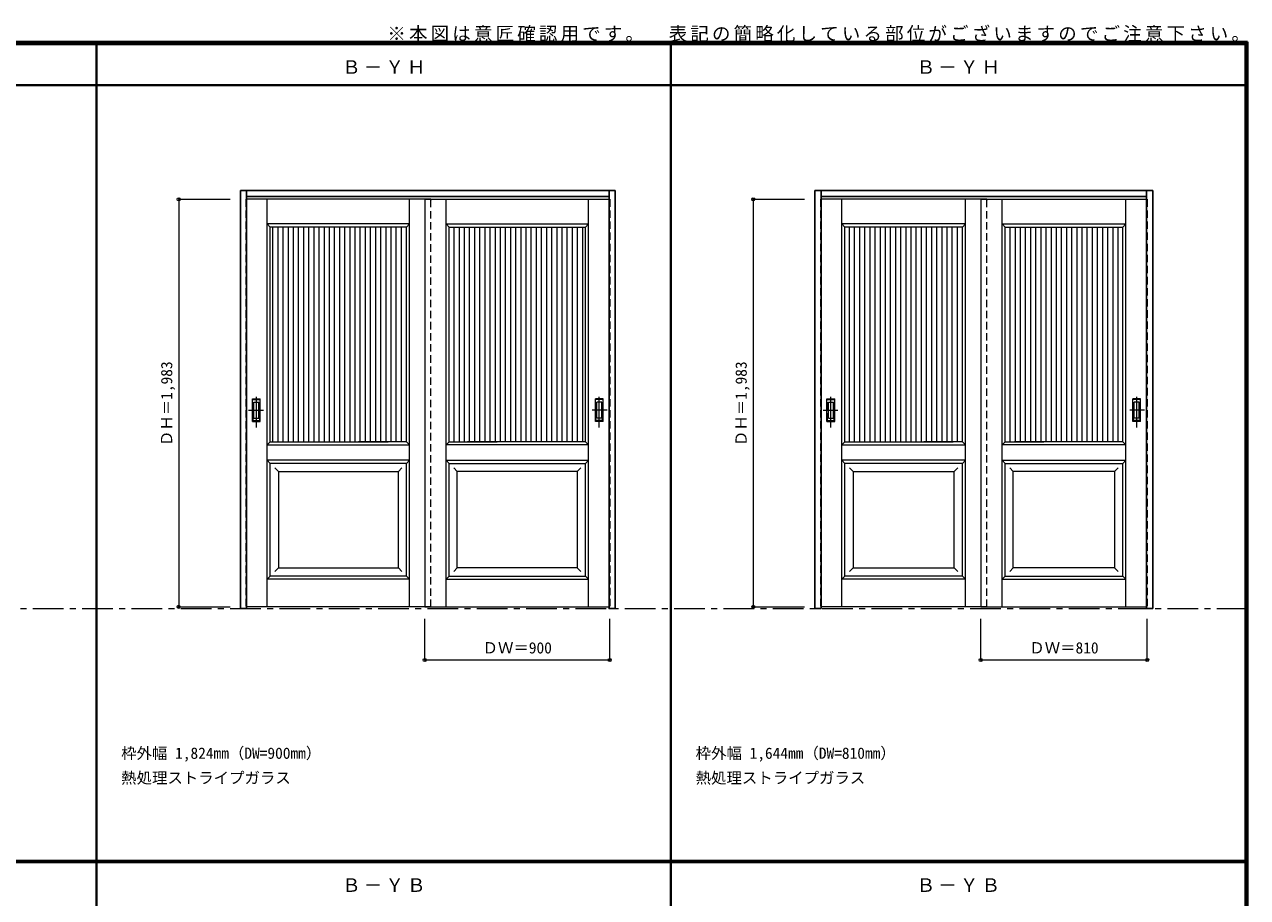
# Model space of a CAD drawing. Units: millimetres, scale not verified. Extents: x -6000 to 5700, y -4307 to 4260.
# Drawn here: x -250 to 5700, y 12 to 4260 of the extents above; entities that cross this region are included whole.
import ezdxf
from ezdxf.enums import TextEntityAlignment as Align

# ---------------------------------------------------------------- set-up
doc = ezdxf.new("R2010")
doc.units = ezdxf.units.MM
doc.header["$LTSCALE"] = 30
doc.header["$PDMODE"] = 32
doc.header["$PDSIZE"] = 15
doc.linetypes.add('CHAIN1', pattern=[8, 5, -1, 1, -1])
doc.linetypes.add('DASHED1', pattern=[1.8, 1.2, -0.6])
for name, color, linetype, lineweight in [('0-2_扉', 7, 'Continuous', 18), ('0-4_枠', 3, 'Continuous', 25), ('0-6_引手', 7, 'Continuous', 18), ('0-B_寸法', 4, 'Continuous', 9), ('0-C_ハッチ', 4, 'Continuous', 9), ('F-1_枠', 6, 'Continuous', 40)]:
    doc.layers.add(name, color=color, linetype=linetype, lineweight=lineweight)
doc.layers.add('0-A_文字', color=7, linetype='Continuous')
doc.styles.add('ＭＳ ゴシック', font='')
doc.styles.get('ＭＳ ゴシック').set_extended_font_data('MS Gothic')

msp = doc.modelspace()

# ---------------------------------------------------------------- linework, layer by layer
at = {"layer": '0-2_扉', "color": 4, "linetype": 'DASHED1', "lineweight": 9}
for p, q in [((827, 3409.5), (827, 1426.5)), ((830, 3409.5), (827, 3409.5)), ((1697, 3409.5), (1697, 3405.5)), ((1727, 1426.5), (1727, 3409.5)), ((1727, 3409.5), (1727, 3405.5)), ((2594, 3409.5), (2597, 3409.5)), ((2597, 3409.5), (2597, 1426.5)), ((3622, 3409.5), (3622, 1426.5)), ((3625, 3409.5), (3622, 3409.5)), ((4402, 3409.5), (4402, 3405.5)), ((4432, 1426.5), (4432, 3409.5)), ((4432, 3409.5), (4432, 3405.5)), ((5209, 3409.5), (5212, 3409.5)), ((827, 1426.5), (830, 1426.5)), ((2597, 1426.5), (2594, 1426.5)), ((3622, 1426.5), (3625, 1426.5))]:
    msp.add_line(p, q, dxfattribs=at)
at = {"layer": '0-2_扉'}
for p, q in [((1727, 3409.5), (830, 3409.5)), ((930.5, 1427.12), (930.5, 3409.5)), ((1623.5, 1427.12), (1623.5, 3409.5)), ((1697, 3409.5), (1697, 1426.5)), ((1697, 3409.5), (2594, 3409.5)), ((1800.5, 1427.12), (1800.5, 3409.5)), ((2493.5, 1427.12), (2493.5, 3409.5)), ((4432, 3409.5), (3625, 3409.5)), ((3725.5, 1426.5), (3725.5, 3409.5)), ((4328.5, 1426.5), (4328.5, 3409.5)), ((4402, 3409.5), (4402, 1426.5)), ((4402, 3409.5), (5209, 3409.5)), ((4505.5, 1426.5), (4505.5, 3409.5)), ((5108.5, 1426.5), (5108.5, 3409.5)), ((930.5, 3289.5), (945.5, 3274.5)), ((1623.5, 3289.5), (930.5, 3289.5)), ((1608.5, 3274.5), (945.5, 3274.5)), ((945.5, 2229.5), (945.5, 3274.5)), ((1623.5, 3289.5), (1608.5, 3274.5)), ((1800.5, 3289.5), (1815.5, 3274.5)), ((1815.5, 2371.55), (1815.5, 3274.5)), ((1815.5, 3274.5), (2478.5, 3274.5)), ((2478.5, 2229.5), (2478.5, 3274.5)), ((3740.5, 2229.5), (3740.5, 3274.5)), ((4313.5, 3274.5), (3740.5, 3274.5)), ((4328.5, 3289.5), (4313.5, 3274.5)), ((4313.5, 2360.74), (4313.5, 3274.5)), ((4505.5, 3289.5), (4520.5, 3274.5)), ((4520.5, 2360.74), (4520.5, 3274.5)), ((4520.5, 3274.5), (5093.5, 3274.5)), ((5093.5, 2229.5), (5093.5, 3274.5)), ((1608.31, 3091.5), (1608.5, 3091.5)), ((1815.69, 3091.5), (1815.5, 3091.5)), ((4313.31, 3091.5), (4313.5, 3091.5)), ((4520.69, 3091.5), (4520.5, 3091.5)), ((1815.5, 2229.5), (1815.5, 2371.55)), ((4313.5, 2229.5), (4313.5, 2371.55)), ((4520.5, 2229.5), (4520.5, 2371.55)), ((945.5, 2229.5), (930.5, 2214.5)), ((930.5, 2214.5), (1623.5, 2214.5)), ((945.5, 2229.5), (1518.5, 2229.5)), ((1608.5, 2229.5), (1374.5, 2229.5)), ((1623.5, 2214.5), (1608.5, 2229.5)), ((1800.5, 2214.5), (1815.5, 2229.5)), ((1815.5, 2229.5), (2049.5, 2229.5)), ((2478.5, 2229.5), (1905.5, 2229.5)), ((3740.5, 2229.5), (4268.5, 2229.5)), ((4313.5, 2229.5), (4124.5, 2229.5)), ((4328.5, 2214.5), (4313.5, 2229.5)), ((4505.5, 2214.5), (4520.5, 2229.5)), ((4520.5, 2229.5), (4709.5, 2229.5)), ((5093.5, 2229.5), (4565.5, 2229.5)), ((1623.5, 2139.5), (930.5, 2139.5)), ((945.5, 1576.5), (945.5, 2124.5)), ((985.5, 2084.5), (967.82, 2102.18)), ((985.5, 2084.5), (985.5, 1616.5)), ((985.5, 2084.5), (1568.54, 2084.5)), ((1568.5, 2084.5), (1586.18, 2102.18)), ((1623.5, 2139.5), (1608.5, 2124.5)), ((1608.5, 1576.5), (1608.5, 2124.5)), ((1800.5, 2139.5), (1815.5, 2124.5)), ((1800.5, 2139.5), (2493.5, 2139.5)), ((1815.5, 2124.5), (2478.5, 2124.5)), ((1815.5, 1576.5), (1815.5, 2124.5)), ((1855.5, 2084.5), (1837.82, 2102.18)), ((2438.5, 2084.5), (1855.46, 2084.5)), ((1855.46, 1616.5), (1855.46, 2084.5)), ((2438.5, 2084.5), (2456.18, 2102.18)), ((2438.5, 2084.5), (2438.5, 1616.5)), ((2478.5, 2124.5), (2493.5, 2139.5)), ((2478.5, 1576.5), (2478.5, 2124.5)), ((4328.5, 2139.5), (3725.5, 2139.5)), ((3740.5, 1576.5), (3740.5, 2124.5)), ((3780.5, 2084.5), (3762.82, 2102.18)), ((3780.5, 2084.5), (4273.5, 2084.5)), ((3780.5, 2084.5), (3780.5, 1616.5)), ((4273.46, 2084.5), (4291.14, 2102.18)), ((4273.5, 1616.5), (4273.5, 2084.5)), ((4328.5, 2139.5), (4313.5, 2124.5)), ((4313.5, 1576.5), (4313.5, 2124.5)), ((4505.5, 2139.5), (4520.5, 2124.5)), ((4505.5, 2139.5), (5108.5, 2139.5)), ((4520.5, 1576.5), (4520.5, 2124.5)), ((4560.54, 2084.5), (4542.86, 2102.18)), ((5053.5, 2084.5), (4560.5, 2084.5)), ((4560.5, 1616.5), (4560.5, 2084.5)), ((5053.5, 2084.5), (5071.18, 2102.18)), ((5053.5, 2084.5), (5053.5, 1616.5)), ((5093.5, 1576.5), (5093.5, 2124.5)), ((985.5, 1616.5), (967.82, 1598.82)), ((1568.54, 1616.5), (1568.54, 1617.93)), ((1568.54, 1616.5), (1586.21, 1598.82)), ((1855.46, 1616.5), (1837.79, 1598.82)), ((1855.46, 1616.5), (1855.46, 1617.93)), ((2438.5, 1616.5), (1855.46, 1616.5)), ((2438.5, 1616.5), (2456.18, 1598.82)), ((3780.5, 1616.5), (3762.82, 1598.82)), ((3780.5, 1616.5), (4273.5, 1616.5)), ((4273.5, 1616.5), (4273.5, 1617.93)), ((4273.5, 1616.5), (4291.18, 1598.82)), ((4560.5, 1616.5), (4542.82, 1598.82)), ((4560.5, 1616.5), (4560.5, 1617.93)), ((5053.5, 1616.5), (4560.5, 1616.5)), ((5053.5, 1616.5), (5071.18, 1598.82)), ((945.5, 1576.5), (930.5, 1561.5)), ((1623.5, 1561.5), (930.5, 1561.5)), ((1608.5, 1576.5), (945.5, 1576.5)), ((1608.5, 1576.5), (1623.5, 1561.5)), ((1815.5, 1576.5), (1800.5, 1561.5)), ((1800.5, 1561.5), (2493.5, 1561.5)), ((4328.5, 1561.5), (3725.5, 1561.5)), ((4313.5, 1576.5), (4328.5, 1561.5)), ((4520.5, 1576.5), (4505.5, 1561.5)), ((4505.5, 1561.5), (5108.5, 1561.5)), ((1727, 1426.5), (830, 1426.5)), ((1697, 1426.5), (2594, 1426.5)), ((4432, 1426.5), (3625, 1426.5)), ((4402, 1426.5), (5209, 1426.5))]:
    msp.add_line(p, q, dxfattribs=at)
at = {"layer": '0-2_扉', "linetype": 'CHAIN1'}
msp.add_line((-5490, 1418), (5690, 1418), dxfattribs=at)
at = {"layer": '0-2_扉', "color": 4, "linetype": 'DASHED1', "lineweight": 9}
msp.add_lwpolyline([(5212, 3409.5), (5212, 1426.5), (5209, 1426.5)], dxfattribs=at)
at = {"layer": '0-2_扉'}
for points in [[(1608.5, 2229.5), (1608.5, 2371.55), (1608.5, 3274.5)], [(1800.5, 3289.5), (2493.5, 3289.5), (2478.5, 3274.5)], [(4328.5, 3289.5), (3725.5, 3289.5), (3740.5, 3274.5)], [(4505.5, 3289.5), (5108.5, 3289.5), (5093.5, 3274.5)], [(2478.5, 2229.5), (2493.5, 2214.5), (1800.5, 2214.5)], [(3740.5, 2229.5), (3725.5, 2214.5), (4328.5, 2214.5)], [(5093.5, 2229.5), (5108.5, 2214.5), (4505.5, 2214.5)], [(1608.5, 2124.5), (945.5, 2124.5), (930.5, 2139.5)], [(985.5, 1616.5), (1568.54, 1616.5), (1568.54, 2084.5)], [(4313.5, 2124.5), (3740.5, 2124.5), (3725.5, 2139.5)], [(4520.5, 2124.5), (5093.5, 2124.5), (5108.5, 2139.5)], [(1815.5, 1576.5), (2478.5, 1576.5), (2493.5, 1561.5)], [(4313.5, 1576.5), (3740.5, 1576.5), (3725.5, 1561.5)], [(4520.5, 1576.5), (5093.5, 1576.5), (5108.5, 1561.5)]]:
    msp.add_lwpolyline(points, dxfattribs=at)
at = {"layer": '0-4_枠'}
for p, q in [((800, 1418), (800, 3453)), ((800, 3453), (2624, 3453)), ((830, 1418), (830, 3453)), ((2594, 1427.04), (2594, 3453)), ((2624, 1418), (2624, 3453)), ((3595, 1418), (3595, 3453)), ((3595, 3453), (5239, 3453)), ((3625, 1418), (3625, 3453)), ((5209, 1427.04), (5209, 3453)), ((5239, 1418), (5239, 3453)), ((830, 3423), (2594, 3423)), ((3625, 3423), (5209, 3423)), ((830, 1418), (800, 1418)), ((2594, 1426.7), (2594, 1427.04)), ((3625, 1418), (3595, 1418)), ((5209, 1426.7), (5209, 1427.04))]:
    msp.add_line(p, q, dxfattribs=at)
for points in [[(2624, 1418), (2594, 1418), (2594, 1426.7)], [(5239, 1418), (5209, 1418), (5209, 1426.7)]]:
    msp.add_lwpolyline(points, dxfattribs=at)
at = {"layer": '0-6_引手', "linetype": 'CHAIN1'}
for p, q in [((878, 2298.77), (878, 2469.62)), ((2546, 2298.77), (2546, 2469.62)), ((3673, 2298.77), (3673, 2469.62)), ((5161, 2298.77), (5161, 2469.62)), ((839.93, 2384), (912.44, 2384)), ((2584.07, 2384), (2511.56, 2384)), ((3634.93, 2384), (3707.43, 2384)), ((5199.07, 2384), (5126.56, 2384))]:
    msp.add_line(p, q, dxfattribs=at)
at = {"layer": '0-6_引手'}
for p, q in [((859, 2439), (897, 2439)), ((859, 2329), (859, 2439)), ((865.5, 2423), (890.5, 2423)), ((865.5, 2345), (865.5, 2423)), ((890.5, 2345), (890.5, 2423)), ((897, 2329), (897, 2439)), ((2565, 2439), (2527, 2439)), ((2527, 2329), (2527, 2439)), ((2558.5, 2423), (2533.5, 2423)), ((2533.5, 2345), (2533.5, 2423)), ((2558.5, 2345), (2558.5, 2423)), ((2565, 2329), (2565, 2439)), ((3654, 2439), (3692, 2439)), ((3654, 2329), (3654, 2439)), ((3660.5, 2423), (3685.5, 2423)), ((3660.5, 2345), (3660.5, 2423)), ((3685.5, 2345), (3685.5, 2423)), ((3692, 2329), (3692, 2439)), ((5180, 2439), (5142, 2439)), ((5142, 2329), (5142, 2439)), ((5173.5, 2423), (5148.5, 2423)), ((5148.5, 2345), (5148.5, 2423)), ((5173.5, 2345), (5173.5, 2423)), ((5180, 2329), (5180, 2439)), ((859, 2329), (897, 2329)), ((865.5, 2345), (890.5, 2345)), ((2565, 2329), (2527, 2329)), ((2558.5, 2345), (2533.5, 2345)), ((3654, 2329), (3692, 2329)), ((3660.5, 2345), (3685.5, 2345)), ((5180, 2329), (5142, 2329)), ((5173.5, 2345), (5148.5, 2345))]:
    msp.add_line(p, q, dxfattribs=at)
at = {"layer": '0-6_引手', "linetype": 'DASHED1'}
for p, q in [((894, 2333), (894, 2435)), ((2530, 2333), (2530, 2435)), ((3689, 2333), (3689, 2435)), ((5145, 2333), (5145, 2435)), ((862, 2333), (894, 2333)), ((2562, 2333), (2530, 2333)), ((3657, 2333), (3689, 2333)), ((5177, 2333), (5145, 2333))]:
    msp.add_line(p, q, dxfattribs=at)
for points in [[(862, 2333), (862, 2435), (894, 2435)], [(2562, 2333), (2562, 2435), (2530, 2435)], [(3657, 2333), (3657, 2435), (3689, 2435)], [(5177, 2333), (5177, 2435), (5145, 2435)]]:
    msp.add_lwpolyline(points, dxfattribs=at)
at = {"layer": '0-B_寸法'}
for p, q in [((500, 3409.5), (750, 3409.5)), ((500, 3409.5), (500, 1426.5)), ((3295, 3409.5), (3545, 3409.5)), ((3295, 3409.5), (3295, 1426.5)), ((500, 1426.5), (750, 1426.5)), ((3295, 1426.5), (3545, 1426.5)), ((1697, 1168), (1697, 1368)), ((2597, 1168), (2597, 1368)), ((4402, 1168), (4402, 1368)), ((5212, 1168), (5212, 1368)), ((1697, 1168), (2597, 1168)), ((4402, 1168), (5212, 1168))]:
    msp.add_line(p, q, dxfattribs=at)
at = {"layer": '0-B_寸法', "color": 7}
for p in [(500, 3409.5), (3295, 3409.5), (500, 1426.5), (3295, 1426.5), (1697, 1168), (2597, 1168), (4402, 1168), (5212, 1168)]:
    msp.add_point(p, dxfattribs=at)
at = {"layer": '0-C_ハッチ'}
for p, q in [((958.5, 2229.5), (958.5, 3274.5)), ((983.5, 2229.5), (983.5, 3274.5)), ((1008.5, 2229.5), (1008.5, 3274.5)), ((1033.5, 2229.5), (1033.5, 3274.5)), ((1058.5, 2229.5), (1058.5, 3274.5)), ((1083.5, 2229.5), (1083.5, 3274.5)), ((1108.5, 2229.5), (1108.5, 3274.5)), ((1133.5, 2229.5), (1133.5, 3274.5)), ((1158.5, 2229.5), (1158.5, 3274.5)), ((1183.5, 2229.5), (1183.5, 3274.5)), ((1208.5, 2229.5), (1208.5, 3274.5)), ((1233.5, 2229.5), (1233.5, 3274.5)), ((1258.5, 2229.5), (1258.5, 3274.5)), ((1283.5, 2229.5), (1283.5, 3274.5)), ((1308.5, 2229.5), (1308.5, 3274.5)), ((1333.5, 2229.5), (1333.5, 3274.5)), ((1358.5, 2229.5), (1358.5, 3274.5)), ((1383.5, 2229.5), (1383.5, 3274.5)), ((1408.5, 2229.5), (1408.5, 3274.5)), ((1433.5, 2229.5), (1433.5, 3274.5)), ((1458.5, 2229.5), (1458.5, 3274.5)), ((1483.5, 2229.5), (1483.5, 3274.5)), ((1508.5, 2229.5), (1508.5, 3274.5)), ((1533.5, 2229.5), (1533.5, 3274.5)), ((1558.5, 2229.5), (1558.5, 3274.5)), ((1583.5, 2229.5), (1583.5, 3274.5)), ((1840.5, 2229.5), (1840.5, 3274.5)), ((1865.5, 2229.5), (1865.5, 3274.5)), ((1890.5, 2229.5), (1890.5, 3274.5)), ((1915.5, 2229.5), (1915.5, 3274.5)), ((1940.5, 2229.5), (1940.5, 3274.5)), ((1965.5, 2229.5), (1965.5, 3274.5)), ((1990.5, 2229.5), (1990.5, 3274.5)), ((2015.5, 2229.5), (2015.5, 3274.5)), ((2040.5, 2229.5), (2040.5, 3274.5)), ((2065.5, 2229.5), (2065.5, 3274.5)), ((2090.5, 2229.5), (2090.5, 3274.5)), ((2115.5, 2229.5), (2115.5, 3274.5)), ((2140.5, 2229.5), (2140.5, 3274.5)), ((2165.5, 2229.5), (2165.5, 3274.5)), ((2190.5, 2229.5), (2190.5, 3274.5)), ((2215.5, 2229.5), (2215.5, 3274.5)), ((2240.5, 2229.5), (2240.5, 3274.5)), ((2265.5, 2229.5), (2265.5, 3274.5)), ((2290.5, 2229.5), (2290.5, 3274.5)), ((2315.5, 2229.5), (2315.5, 3274.5)), ((2340.5, 2229.5), (2340.5, 3274.5)), ((2365.5, 2229.5), (2365.5, 3274.5)), ((2390.5, 2229.5), (2390.5, 3274.5)), ((2415.5, 2229.5), (2415.5, 3274.5)), ((2440.5, 2229.5), (2440.5, 3274.5)), ((2465.5, 2229.5), (2465.5, 3274.5)), ((3763.5, 2229.5), (3763.5, 3274.5)), ((3788.5, 2229.5), (3788.5, 3274.5)), ((3813.5, 2229.5), (3813.5, 3274.5)), ((3838.5, 2229.5), (3838.5, 3274.5)), ((3863.5, 2229.5), (3863.5, 3274.5)), ((3888.5, 2229.5), (3888.5, 3274.5)), ((3913.5, 2229.5), (3913.5, 3274.5)), ((3938.5, 2229.5), (3938.5, 3274.5)), ((3963.5, 2229.5), (3963.5, 3274.5)), ((3988.5, 2229.5), (3988.5, 3274.5)), ((4013.5, 2229.5), (4013.5, 3274.5)), ((4038.5, 2229.5), (4038.5, 3274.5)), ((4063.5, 2229.5), (4063.5, 3274.5)), ((4088.5, 2229.5), (4088.5, 3274.5)), ((4113.5, 2229.5), (4113.5, 3274.5)), ((4138.5, 2229.5), (4138.5, 3274.5)), ((4163.5, 2229.5), (4163.5, 3274.5)), ((4188.5, 2229.5), (4188.5, 3274.5)), ((4213.5, 2229.5), (4213.5, 3274.5)), ((4238.5, 2229.5), (4238.5, 3274.5)), ((4263.5, 2229.5), (4263.5, 3274.5)), ((4288.5, 2229.5), (4288.5, 3274.5)), ((4545.5, 2229.5), (4545.5, 3274.5)), ((4570.5, 2229.5), (4570.5, 3274.5)), ((4595.5, 2229.5), (4595.5, 3274.5)), ((4620.5, 2229.5), (4620.5, 3274.5)), ((4645.5, 2229.5), (4645.5, 3274.5)), ((4670.5, 2229.5), (4670.5, 3274.5)), ((4695.5, 2229.5), (4695.5, 3274.5)), ((4720.5, 2229.5), (4720.5, 3274.5)), ((4745.5, 2229.5), (4745.5, 3274.5)), ((4770.5, 2229.5), (4770.5, 3274.5)), ((4795.5, 2229.5), (4795.5, 3274.5)), ((4820.5, 2229.5), (4820.5, 3274.5)), ((4845.5, 2229.5), (4845.5, 3274.5)), ((4870.5, 2229.5), (4870.5, 3274.5)), ((4895.5, 2229.5), (4895.5, 3274.5)), ((4920.5, 2229.5), (4920.5, 3274.5)), ((4945.5, 2229.5), (4945.5, 3274.5)), ((4970.5, 2229.5), (4970.5, 3274.5)), ((4995.5, 2229.5), (4995.5, 3274.5)), ((5020.5, 2229.5), (5020.5, 3274.5)), ((5045.5, 2229.5), (5045.5, 3274.5)), ((5070.5, 2229.5), (5070.5, 3274.5))]:
    msp.add_line(p, q, dxfattribs=at)
at = {"layer": 'F-1_枠'}
for p, q in [((-6000, 4175), (5700, 4175)), ((-6000, 4170), (5700, 4170)), ((100, -3790), (100, 4175)), ((2895, -3790), (2895, 4175)), ((5690, 4175), (5690, -4205)), ((5695, 4175), (5695, -4205)), ((5700, 4175), (5700, -4205)), ((-6000, 4165), (5700, 4165)), ((-6000, 3965), (5700, 3965)), ((-6000, 190.5), (5700, 190.5)), ((-6000, 187.5), (5700, 187.5)), ((-6000, 184.5), (5700, 184.5))]:
    msp.add_line(p, q, dxfattribs=at)

# ---------------------------------------------------------------- texts
at = {"layer": '0-A_文字', "style": 'ＭＳ ゴシック'}
for s, p in [('枠外幅 1,824mm（DW=900mm）', (220, 670.5)), ('枠外幅 1,644mm（DW=810mm）', (3015, 670.5)), ('熱処理ストライプガラス', (220, 550.5)), ('熱処理ストライプガラス', (3015, 550.5))]:
    msp.add_text(s, height=54.99, dxfattribs=at).set_placement(p, align=Align.BOTTOM_LEFT)
at = {"layer": '0-A_文字', "char_height": 65.98, "attachment_point": 7, "style": 'ＭＳ ゴシック'}
for s, insert in [('\\T1.17;※本図は意匠確認用です。\u3000表記の簡略化している部位がございますのでご注意下さい。', (1515, 4175)), ('\\T1.17;Ｂ－ＹＨ', (1295, 4020)), ('\\T1.17;Ｂ－ＹＨ', (4090, 4020)), ('\\T1.17;Ｂ－ＹＢ', (1295, 39.5)), ('\\T1.17;Ｂ－ＹＢ', (4090, 39.5))]:
    msp.add_mtext(s, dxfattribs=dict(at, insert=insert))
at = {"layer": '0-B_寸法', "color": 7, "style": 'ＭＳ ゴシック'}
for p in [(485, 2208.75), (3280, 2208.75)]:
    msp.add_text('ＤＨ＝1,983', height=54.99, rotation=90, dxfattribs=at).set_placement(p, align=Align.BOTTOM_LEFT)
for s, p in [('ＤＷ＝900', (1978.25, 1183)), ('ＤＷ＝810', (4638.25, 1183))]:
    msp.add_text(s, height=54.99, dxfattribs=at).set_placement(p, align=Align.BOTTOM_LEFT)

doc.saveas('drawing.dxf')
